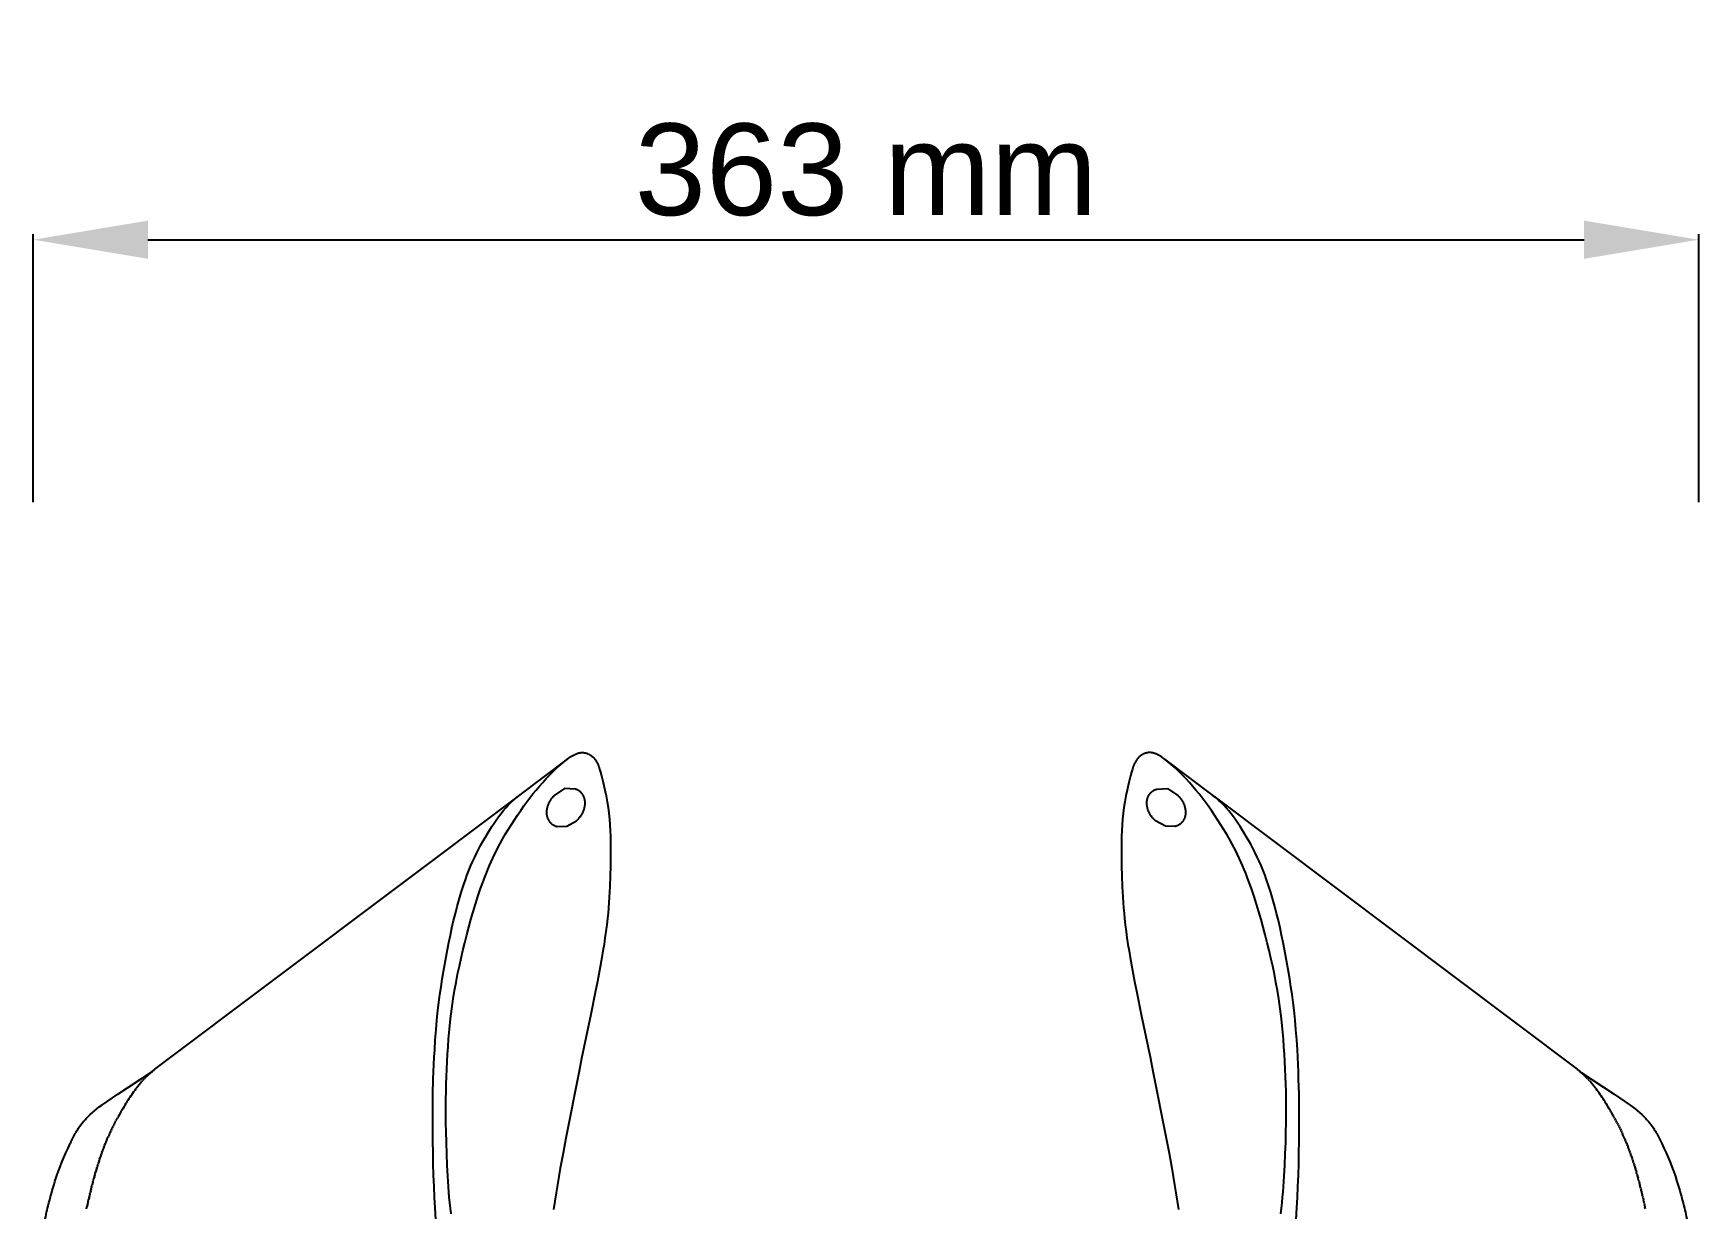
# Model space of a CAD drawing. Header units: millimetres. Extents: x 6152 to 28526, y 1087 to 12861.
# Drawn here: x 10228.1 to 10591.4, y 10881.4 to 11137.9 of the extents above; entities that cross this region are included whole.
import ezdxf

# ---------------------------------------------------------------- set-up
doc = ezdxf.new("R2010")
doc.units = ezdxf.units.MM
doc.header["$LTSCALE"] = 0.05
doc.layers.add('Cotation', color=8, linetype='Continuous', lineweight=9)
doc.styles.get("Standard").update_dxf_attribs({"font": 'arial.ttf'})
doc.dimstyles.new('ISO-25', dxfattribs={"dimtxt": 2.5, "dimasz": 2.5, "dimexe": 1.25, "dimexo": 0.625, "dimtad": 1, "dimtxsty": 'Standard', "dimcen": 2.5, "dimadec": 0, "dimazin": 0, "dimtfac": 1, "dimtmove": 0, "dimatfit": 3, "dimfxl": 1, "dimarcsym": 0})

# ---------------------------------------------------------------- blocks, each defined once
blk = doc.blocks.new('*D45')
at = {"layer": 'Cotation', "color": 0, "lineweight": -2, "transparency": 16777216}
for p, q in [((10228.13, 11035.55), (10228.13, 11094.07)), ((10253.13, 11092.82), (10566.42, 11092.82)), ((10591.42, 11035.55), (10591.42, 11094.07))]:
    blk.add_line(p, q, dxfattribs=at)
at = {"layer": 'Cotation', "color": 0, "transparency": 16777216}
for points in [[(10253.13, 11096.99), (10253.13, 11088.65), (10228.13, 11092.82)], [(10566.42, 11096.99), (10566.42, 11088.65), (10591.42, 11092.82)]]:
    blk.add_solid(points, dxfattribs=at)
at = {"layer": 'Defpoints', "color": 0, "transparency": 16777216}
for p in [(10591.42, 11092.82), (10228.13, 11034.93), (10591.42, 11034.93)]:
    blk.add_point(p, dxfattribs=at)
at = {"layer": 'Cotation', "color": 0, "transparency": 16777216, "insert": (10409.78, 11108.04), "char_height": 20, "attachment_point": 5}
blk.add_mtext('363 mm', dxfattribs=at)

msp = doc.modelspace()

# ---------------------------------------------------------------- linework, layer by layer
for p, q in [((10334.03, 10971.51), (10344.66, 10979.51)), ((10474.9, 10979.51), (10485.53, 10971.51)), ((10344.03, 10973.06), (10341.77, 10971.58)), ((10346.37, 10972.96), (10344.03, 10973.06)), ((10473.19, 10972.96), (10475.53, 10973.06)), ((10475.53, 10973.06), (10477.78, 10971.58)), ((10254.67, 10911.81), (10333.94, 10971.44)), ((10485.62, 10971.44), (10564.88, 10911.81)), ((10342.35, 10964.8), (10344.48, 10964.89)), ((10344.48, 10964.89), (10346.64, 10966.04)), ((10475.08, 10964.89), (10472.92, 10966.04)), ((10477.2, 10964.8), (10475.08, 10964.89)), ((10252.39, 10909.73), (10252.33, 10909.67)), ((10252.39, 10909.73), (10252.43, 10909.78)), ((10252.67, 10910.02), (10252.74, 10910.09)), ((10252.82, 10910.16), (10252.74, 10910.09)), ((10252.82, 10910.16), (10252.85, 10910.19)), ((10252.96, 10910.31), (10252.85, 10910.19)), ((10252.96, 10910.31), (10253.06, 10910.4)), ((10253.11, 10910.45), (10253.06, 10910.4)), ((10253.11, 10910.45), (10253.26, 10910.59)), ((10253.4, 10910.72), (10253.26, 10910.59)), ((10253.4, 10910.72), (10253.48, 10910.79)), ((10253.55, 10910.86), (10253.48, 10910.79)), ((10254, 10911.26), (10253.91, 10911.18)), ((10254, 10911.26), (10254.13, 10911.37)), ((10254.32, 10911.53), (10254.35, 10911.55)), ((10254.41, 10911.6), (10254.35, 10911.55)), ((10254.41, 10911.6), (10254.46, 10911.64)), ((10565.15, 10911.6), (10565.1, 10911.64)), ((10565.15, 10911.6), (10565.21, 10911.55)), ((10565.23, 10911.53), (10565.21, 10911.55)), ((10565.55, 10911.26), (10565.43, 10911.37)), ((10565.55, 10911.26), (10565.64, 10911.18)), ((10566, 10910.86), (10566.08, 10910.79)), ((10566.15, 10910.72), (10566.08, 10910.79)), ((10566.15, 10910.72), (10566.3, 10910.59)), ((10566.45, 10910.45), (10566.3, 10910.59)), ((10566.45, 10910.45), (10566.5, 10910.4)), ((10566.59, 10910.31), (10566.5, 10910.4)), ((10566.59, 10910.31), (10566.71, 10910.19)), ((10566.74, 10910.16), (10566.71, 10910.19)), ((10566.74, 10910.16), (10566.81, 10910.09)), ((10566.88, 10910.02), (10566.81, 10910.09)), ((10567.17, 10909.73), (10567.12, 10909.78)), ((10567.17, 10909.73), (10567.22, 10909.67)), ((10249.51, 10906.14), (10249.41, 10905.99)), ((10249.51, 10906.14), (10249.56, 10906.2)), ((10250.51, 10907.52), (10250.58, 10907.61)), ((10250.64, 10907.68), (10250.58, 10907.61)), ((10251.97, 10909.28), (10251.83, 10909.13)), ((10251.97, 10909.28), (10252.03, 10909.35)), ((10252.11, 10909.43), (10252.03, 10909.35)), ((10252.25, 10909.58), (10252.13, 10909.45)), ((10252.25, 10909.58), (10252.33, 10909.67)), ((10567.31, 10909.58), (10567.22, 10909.67)), ((10567.31, 10909.58), (10567.43, 10909.45)), ((10567.45, 10909.43), (10567.53, 10909.35)), ((10567.59, 10909.28), (10567.53, 10909.35)), ((10567.59, 10909.28), (10567.72, 10909.13)), ((10568.92, 10907.68), (10568.98, 10907.61)), ((10569.05, 10907.52), (10568.98, 10907.61)), ((10570.04, 10906.14), (10570, 10906.2)), ((10570.04, 10906.14), (10570.14, 10905.99)), ((10247.27, 10902.57), (10247.39, 10902.78)), ((10248.34, 10904.35), (10248.45, 10904.52)), ((10248.57, 10904.71), (10248.45, 10904.52)), ((10570.98, 10904.71), (10571.11, 10904.52)), ((10571.21, 10904.35), (10571.11, 10904.52)), ((10572.29, 10902.57), (10572.16, 10902.78)), ((10245.29, 10898.87), (10245.21, 10898.72)), ((10245.29, 10898.87), (10245.32, 10898.95)), ((10245.4, 10899.1), (10245.32, 10898.95)), ((10245.4, 10899.1), (10245.44, 10899.18)), ((10245.51, 10899.32), (10245.44, 10899.18)), ((10245.51, 10899.32), (10245.55, 10899.41)), ((10245.62, 10899.54), (10245.55, 10899.41)), ((10245.62, 10899.54), (10245.67, 10899.64)), ((10245.73, 10899.76), (10245.67, 10899.64)), ((10245.73, 10899.76), (10245.79, 10899.87)), ((10245.84, 10899.98), (10245.79, 10899.87)), ((10245.84, 10899.98), (10245.91, 10900.1)), ((10245.96, 10900.2), (10245.91, 10900.1)), ((10245.96, 10900.2), (10246.02, 10900.33)), ((10246.07, 10900.42), (10246.02, 10900.33)), ((10246.07, 10900.42), (10246.15, 10900.55)), ((10246.19, 10900.64), (10246.15, 10900.55)), ((10246.19, 10900.64), (10246.27, 10900.78)), ((10246.31, 10900.85), (10246.27, 10900.78)), ((10246.31, 10900.85), (10246.39, 10901.01)), ((10246.42, 10901.07), (10246.39, 10901.01)), ((10246.42, 10901.07), (10246.51, 10901.23)), ((10246.54, 10901.29), (10246.51, 10901.23)), ((10573.01, 10901.29), (10573.04, 10901.23)), ((10573.13, 10901.07), (10573.04, 10901.23)), ((10573.13, 10901.07), (10573.17, 10901.01)), ((10573.25, 10900.85), (10573.17, 10901.01)), ((10573.25, 10900.85), (10573.29, 10900.78)), ((10573.37, 10900.64), (10573.29, 10900.78)), ((10573.37, 10900.64), (10573.41, 10900.55)), ((10573.48, 10900.42), (10573.41, 10900.55)), ((10573.48, 10900.42), (10573.53, 10900.33)), ((10573.6, 10900.2), (10573.53, 10900.33)), ((10573.6, 10900.2), (10573.65, 10900.1)), ((10573.71, 10899.98), (10573.65, 10900.1)), ((10573.71, 10899.98), (10573.77, 10899.87)), ((10573.83, 10899.76), (10573.77, 10899.87)), ((10573.83, 10899.76), (10573.89, 10899.64)), ((10573.94, 10899.54), (10573.89, 10899.64)), ((10573.94, 10899.54), (10574, 10899.41)), ((10574.05, 10899.32), (10574, 10899.41)), ((10574.05, 10899.32), (10574.12, 10899.18)), ((10574.16, 10899.1), (10574.12, 10899.18)), ((10574.16, 10899.1), (10574.23, 10898.95)), ((10574.27, 10898.87), (10574.23, 10898.95)), ((10574.27, 10898.87), (10574.35, 10898.72)), ((10243.65, 10895.16), (10243.74, 10895.38)), ((10243.8, 10895.52), (10243.74, 10895.38)), ((10243.8, 10895.52), (10243.84, 10895.62)), ((10243.89, 10895.74), (10243.84, 10895.62)), ((10244.09, 10896.24), (10244.04, 10896.11)), ((10244.09, 10896.24), (10244.14, 10896.35)), ((10244.19, 10896.47), (10244.14, 10896.35)), ((10244.19, 10896.47), (10244.45, 10897.07)), ((10244.75, 10897.75), (10244.77, 10897.78)), ((10244.86, 10897.97), (10244.77, 10897.78)), ((10244.86, 10897.97), (10244.88, 10898.01)), ((10244.96, 10898.2), (10244.88, 10898.01)), ((10244.96, 10898.2), (10244.99, 10898.25)), ((10245.07, 10898.42), (10244.99, 10898.25)), ((10245.07, 10898.42), (10245.1, 10898.48)), ((10245.18, 10898.65), (10245.1, 10898.48)), ((10245.18, 10898.65), (10245.21, 10898.72)), ((10574.38, 10898.65), (10574.35, 10898.72)), ((10574.38, 10898.65), (10574.46, 10898.48)), ((10574.49, 10898.42), (10574.46, 10898.48)), ((10574.49, 10898.42), (10574.57, 10898.25)), ((10574.59, 10898.2), (10574.57, 10898.25)), ((10574.59, 10898.2), (10574.68, 10898.01)), ((10574.7, 10897.97), (10574.68, 10898.01)), ((10574.7, 10897.97), (10574.79, 10897.78)), ((10574.8, 10897.75), (10574.79, 10897.78)), ((10575.37, 10896.47), (10575.11, 10897.07)), ((10575.37, 10896.47), (10575.42, 10896.35)), ((10575.46, 10896.24), (10575.42, 10896.35)), ((10575.46, 10896.24), (10575.52, 10896.11)), ((10575.67, 10895.74), (10575.72, 10895.62)), ((10575.76, 10895.52), (10575.72, 10895.62)), ((10575.76, 10895.52), (10575.82, 10895.38)), ((10575.9, 10895.16), (10575.82, 10895.38)), ((10242.35, 10891.45), (10242.41, 10891.65)), ((10242.47, 10891.83), (10242.41, 10891.65)), ((10242.47, 10891.83), (10242.49, 10891.9)), ((10242.59, 10892.2), (10242.49, 10891.9)), ((10242.59, 10892.2), (10242.66, 10892.4)), ((10242.71, 10892.58), (10242.66, 10892.4)), ((10242.71, 10892.58), (10242.74, 10892.65)), ((10242.84, 10892.95), (10242.74, 10892.65)), ((10242.84, 10892.95), (10242.91, 10893.15)), ((10242.97, 10893.32), (10242.91, 10893.15)), ((10242.97, 10893.32), (10243, 10893.4)), ((10243.1, 10893.69), (10243, 10893.4)), ((10243.1, 10893.69), (10243.18, 10893.9)), ((10243.24, 10894.06), (10243.18, 10893.9)), ((10243.24, 10894.06), (10243.27, 10894.15)), ((10243.51, 10894.79), (10243.55, 10894.89)), ((10243.65, 10895.16), (10243.55, 10894.89)), ((10575.9, 10895.16), (10576.01, 10894.89)), ((10576.04, 10894.79), (10576.01, 10894.89)), ((10576.32, 10894.06), (10576.29, 10894.15)), ((10576.32, 10894.06), (10576.38, 10893.9)), ((10576.45, 10893.69), (10576.38, 10893.9)), ((10576.45, 10893.69), (10576.56, 10893.4)), ((10576.58, 10893.32), (10576.56, 10893.4)), ((10576.58, 10893.32), (10576.64, 10893.15)), ((10576.71, 10892.95), (10576.64, 10893.15)), ((10576.71, 10892.95), (10576.81, 10892.65)), ((10576.84, 10892.58), (10576.81, 10892.65)), ((10576.84, 10892.58), (10576.9, 10892.4)), ((10576.97, 10892.2), (10576.9, 10892.4)), ((10576.97, 10892.2), (10577.07, 10891.9)), ((10577.09, 10891.83), (10577.07, 10891.9)), ((10577.09, 10891.83), (10577.15, 10891.65)), ((10577.21, 10891.45), (10577.15, 10891.65)), ((10241.24, 10887.65), (10241.35, 10888.07)), ((10241.45, 10888.41), (10241.35, 10888.07)), ((10241.45, 10888.41), (10241.49, 10888.59)), ((10241.55, 10888.8), (10241.49, 10888.59)), ((10241.55, 10888.8), (10241.64, 10889.1)), ((10241.66, 10889.18), (10241.64, 10889.1)), ((10241.66, 10889.18), (10241.71, 10889.36)), ((10241.77, 10889.56), (10241.71, 10889.36)), ((10241.77, 10889.56), (10241.79, 10889.61)), ((10241.88, 10889.94), (10241.79, 10889.61)), ((10241.88, 10889.94), (10241.94, 10890.12)), ((10241.99, 10890.32), (10241.94, 10890.12)), ((10241.99, 10890.32), (10242.01, 10890.38)), ((10242.11, 10890.7), (10242.01, 10890.38)), ((10242.11, 10890.7), (10242.17, 10890.89)), ((10242.23, 10891.07), (10242.17, 10890.89)), ((10242.23, 10891.07), (10242.25, 10891.14)), ((10242.35, 10891.45), (10242.25, 10891.14)), ((10577.21, 10891.45), (10577.31, 10891.14)), ((10577.33, 10891.07), (10577.31, 10891.14)), ((10577.33, 10891.07), (10577.39, 10890.89)), ((10577.45, 10890.7), (10577.39, 10890.89)), ((10577.45, 10890.7), (10577.54, 10890.38)), ((10577.56, 10890.32), (10577.54, 10890.38)), ((10577.56, 10890.32), (10577.62, 10890.12)), ((10577.67, 10889.94), (10577.62, 10890.12)), ((10577.67, 10889.94), (10577.77, 10889.61)), ((10577.78, 10889.56), (10577.77, 10889.61)), ((10577.78, 10889.56), (10577.84, 10889.36)), ((10577.89, 10889.18), (10577.84, 10889.36)), ((10577.89, 10889.18), (10577.92, 10889.1)), ((10578, 10888.8), (10577.92, 10889.1)), ((10578, 10888.8), (10578.06, 10888.59)), ((10578.11, 10888.41), (10578.06, 10888.59)), ((10578.11, 10888.41), (10578.2, 10888.07)), ((10578.32, 10887.65), (10578.2, 10888.07)), ((10240.37, 10884.16), (10240.44, 10884.44)), ((10240.46, 10884.56), (10240.44, 10884.44)), ((10240.46, 10884.56), (10240.56, 10884.96)), ((10240.65, 10885.33), (10240.56, 10884.96)), ((10240.65, 10885.33), (10240.69, 10885.48)), ((10240.75, 10885.72), (10240.69, 10885.48)), ((10240.75, 10885.72), (10240.81, 10886)), ((10240.84, 10886.11), (10240.81, 10886)), ((10240.84, 10886.11), (10240.95, 10886.52)), ((10241.04, 10886.88), (10240.95, 10886.52)), ((10241.04, 10886.88), (10241.08, 10887.04)), ((10241.14, 10887.26), (10241.08, 10887.04)), ((10241.14, 10887.26), (10241.21, 10887.55)), ((10241.24, 10887.65), (10241.21, 10887.55)), ((10578.32, 10887.65), (10578.34, 10887.55)), ((10578.42, 10887.26), (10578.34, 10887.55)), ((10578.42, 10887.26), (10578.48, 10887.04)), ((10578.52, 10886.88), (10578.48, 10887.04)), ((10578.52, 10886.88), (10578.61, 10886.52)), ((10578.71, 10886.11), (10578.61, 10886.52)), ((10578.71, 10886.11), (10578.74, 10886)), ((10578.81, 10885.72), (10578.74, 10886)), ((10578.81, 10885.72), (10578.87, 10885.48)), ((10578.91, 10885.33), (10578.87, 10885.48)), ((10578.91, 10885.33), (10579, 10884.96)), ((10579.09, 10884.56), (10579, 10884.96)), ((10579.09, 10884.56), (10579.12, 10884.44)), ((10579.18, 10884.16), (10579.12, 10884.44)), ((10239.75, 10881.4), (10239.84, 10881.82)), ((10239.92, 10882.19), (10239.84, 10881.82)), ((10239.92, 10882.19), (10239.96, 10882.34)), ((10240.01, 10882.58), (10239.96, 10882.34)), ((10240.01, 10882.58), (10240.07, 10882.86)), ((10240.1, 10882.98), (10240.07, 10882.86)), ((10240.1, 10882.98), (10240.19, 10883.37)), ((10240.28, 10883.77), (10240.19, 10883.37)), ((10240.28, 10883.77), (10240.31, 10883.91)), ((10240.37, 10884.16), (10240.31, 10883.91)), ((10579.18, 10884.16), (10579.24, 10883.91)), ((10579.28, 10883.77), (10579.24, 10883.91)), ((10579.28, 10883.77), (10579.37, 10883.37)), ((10579.46, 10882.98), (10579.37, 10883.37)), ((10579.46, 10882.98), (10579.48, 10882.86)), ((10579.54, 10882.58), (10579.48, 10882.86)), ((10579.54, 10882.58), (10579.6, 10882.34)), ((10579.63, 10882.19), (10579.6, 10882.34)), ((10579.63, 10882.19), (10579.71, 10881.82)), ((10579.8, 10881.4), (10579.71, 10881.82))]:
    msp.add_line(p, q)
for points in [[(10319.27, 10880.29), (10319.13, 10881.49), (10319, 10882.69), (10318.88, 10883.89), (10318.78, 10885.04), (10318.69, 10886.19), (10318.54, 10888.5), (10318.41, 10890.93), (10318.31, 10893.37), (10318.23, 10895.81), (10318.17, 10898.25), (10318.14, 10900.01), (10318.13, 10901.78), (10318.12, 10903.55), (10318.13, 10905.32), (10318.16, 10906.95), (10318.2, 10908.58), (10318.25, 10910.22), (10318.31, 10911.85), (10318.39, 10913.48), (10318.49, 10915.11), (10318.6, 10916.74), (10318.72, 10918.37), (10318.91, 10920.59), (10319.14, 10922.81), (10319.27, 10923.91), (10319.41, 10925.02), (10319.56, 10926.12), (10319.73, 10927.22), (10320.02, 10929), (10320.35, 10930.78), (10320.7, 10932.55), (10321.07, 10934.32), (10321.44, 10936.03), (10321.84, 10937.73), (10322.25, 10939.43), (10322.67, 10941.12), (10323.12, 10942.81), (10323.58, 10944.49), (10324.07, 10946.17), (10324.59, 10947.85), (10325.13, 10949.55), (10325.71, 10951.24), (10326.31, 10952.93), (10326.63, 10953.76), (10326.96, 10954.59), (10327.29, 10955.42), (10327.64, 10956.25), (10328, 10957.07), (10328.37, 10957.88), (10328.74, 10958.69), (10329.14, 10959.5), (10329.54, 10960.29), (10329.95, 10961.08), (10330.54, 10962.15), (10331.14, 10963.2), (10331.77, 10964.24), (10332.42, 10965.26), (10333.08, 10966.28), (10333.76, 10967.29), (10334.45, 10968.28), (10335.15, 10969.27), (10335.8, 10970.15), (10336.46, 10971.03), (10337.13, 10971.9), (10337.82, 10972.75), (10338.52, 10973.6), (10339.25, 10974.42), (10339.99, 10975.23), (10340.75, 10976.02), (10341.55, 10976.81), (10342.36, 10977.57), (10343.2, 10978.31), (10344.05, 10979.03), (10344.54, 10979.41), (10344.78, 10979.6), (10345.03, 10979.79), (10345.29, 10979.96), (10345.42, 10980.05), (10345.55, 10980.13), (10345.68, 10980.21), (10345.81, 10980.29), (10345.95, 10980.36), (10346.09, 10980.44), (10346.19, 10980.48), (10346.29, 10980.53), (10346.39, 10980.58), (10346.5, 10980.62), (10346.6, 10980.66), (10346.71, 10980.7), (10346.82, 10980.74), (10346.93, 10980.78), (10347.04, 10980.81), (10347.15, 10980.84), (10347.26, 10980.86), (10347.38, 10980.88), (10347.49, 10980.9), (10347.55, 10980.91), (10347.6, 10980.91), (10347.66, 10980.92), (10347.71, 10980.92), (10347.77, 10980.93), (10347.83, 10980.93), (10347.87, 10980.93), (10347.92, 10980.93), (10347.97, 10980.93), (10348.02, 10980.93), (10348.11, 10980.92), (10348.21, 10980.91), (10348.3, 10980.9), (10348.4, 10980.89), (10348.49, 10980.87), (10348.58, 10980.85), (10348.68, 10980.82), (10348.77, 10980.79), (10348.86, 10980.77), (10348.95, 10980.73), (10349.04, 10980.7), (10349.13, 10980.66), (10349.21, 10980.62), (10349.3, 10980.58), (10349.4, 10980.53), (10349.5, 10980.47), (10349.6, 10980.41), (10349.7, 10980.35), (10349.8, 10980.28), (10349.89, 10980.21), (10349.98, 10980.14), (10350.07, 10980.07), (10350.16, 10979.99), (10350.25, 10979.91), (10350.33, 10979.83), (10350.41, 10979.75), (10350.49, 10979.66), (10350.57, 10979.57), (10350.64, 10979.48), (10350.71, 10979.39), (10350.79, 10979.27), (10350.87, 10979.16), (10350.94, 10979.03), (10351.01, 10978.91), (10351.08, 10978.79), (10351.15, 10978.66), (10351.21, 10978.53), (10351.27, 10978.4), (10351.33, 10978.27), (10351.38, 10978.14), (10351.48, 10977.87), (10351.58, 10977.6), (10351.67, 10977.33), (10351.89, 10976.61), (10352.08, 10975.88), (10352.44, 10974.41)], [(10500.29, 10880.29), (10500.43, 10881.49), (10500.56, 10882.69), (10500.67, 10883.89), (10500.77, 10885.04), (10500.86, 10886.19), (10501.01, 10888.5), (10501.15, 10890.93), (10501.25, 10893.37), (10501.33, 10895.81), (10501.38, 10898.25), (10501.41, 10900.01), (10501.43, 10901.78), (10501.43, 10903.55), (10501.42, 10905.32), (10501.4, 10906.95), (10501.36, 10908.58), (10501.31, 10910.22), (10501.24, 10911.85), (10501.16, 10913.48), (10501.07, 10915.11), (10500.96, 10916.74), (10500.83, 10918.37), (10500.64, 10920.59), (10500.41, 10922.81), (10500.29, 10923.91), (10500.15, 10925.02), (10499.99, 10926.12), (10499.83, 10927.22), (10499.53, 10929), (10499.21, 10930.78), (10498.86, 10932.55), (10498.49, 10934.32), (10498.11, 10936.03), (10497.72, 10937.73), (10497.31, 10939.43), (10496.88, 10941.12), (10496.44, 10942.81), (10495.97, 10944.49), (10495.48, 10946.17), (10494.97, 10947.85), (10494.42, 10949.55), (10493.85, 10951.24), (10493.24, 10952.93), (10492.92, 10953.76), (10492.6, 10954.59), (10492.26, 10955.42), (10491.91, 10956.25), (10491.56, 10957.07), (10491.19, 10957.88), (10490.81, 10958.69), (10490.42, 10959.5), (10490.02, 10960.29), (10489.6, 10961.08), (10489.02, 10962.15), (10488.41, 10963.2), (10487.79, 10964.24), (10487.14, 10965.26), (10486.48, 10966.28), (10485.8, 10967.29), (10485.11, 10968.28), (10484.41, 10969.27), (10483.76, 10970.15), (10483.1, 10971.03), (10482.42, 10971.9), (10481.74, 10972.75), (10481.03, 10973.6), (10480.31, 10974.42), (10479.57, 10975.23), (10478.81, 10976.02), (10478.01, 10976.81), (10477.19, 10977.57), (10476.36, 10978.31), (10475.5, 10979.03), (10475.02, 10979.41), (10474.77, 10979.6), (10474.52, 10979.79), (10474.27, 10979.96), (10474.14, 10980.05), (10474.01, 10980.13), (10473.88, 10980.21), (10473.74, 10980.29), (10473.61, 10980.36), (10473.47, 10980.44), (10473.37, 10980.48), (10473.27, 10980.53), (10473.16, 10980.58), (10473.06, 10980.62), (10472.95, 10980.66), (10472.84, 10980.7), (10472.73, 10980.74), (10472.62, 10980.78), (10472.51, 10980.81), (10472.4, 10980.84), (10472.29, 10980.86), (10472.18, 10980.88), (10472.07, 10980.9), (10472.01, 10980.91), (10471.95, 10980.91), (10471.9, 10980.92), (10471.84, 10980.92), (10471.79, 10980.93), (10471.73, 10980.93), (10471.68, 10980.93), (10471.63, 10980.93), (10471.58, 10980.93), (10471.54, 10980.93), (10471.44, 10980.92), (10471.35, 10980.91), (10471.25, 10980.9), (10471.16, 10980.89), (10471.06, 10980.87), (10470.97, 10980.85), (10470.88, 10980.82), (10470.79, 10980.79), (10470.7, 10980.77), (10470.61, 10980.73), (10470.52, 10980.7), (10470.43, 10980.66), (10470.34, 10980.62), (10470.26, 10980.58), (10470.15, 10980.53), (10470.05, 10980.47), (10469.95, 10980.41), (10469.85, 10980.35), (10469.76, 10980.28), (10469.66, 10980.21), (10469.57, 10980.14), (10469.48, 10980.07), (10469.39, 10979.99), (10469.31, 10979.91), (10469.22, 10979.83), (10469.14, 10979.75), (10469.07, 10979.66), (10468.99, 10979.57), (10468.92, 10979.48), (10468.85, 10979.39), (10468.77, 10979.27), (10468.69, 10979.16), (10468.61, 10979.03), (10468.54, 10978.91), (10468.47, 10978.79), (10468.41, 10978.66), (10468.35, 10978.53), (10468.29, 10978.4), (10468.23, 10978.27), (10468.18, 10978.14), (10468.07, 10977.87), (10467.98, 10977.6), (10467.89, 10977.33), (10467.67, 10976.61), (10467.47, 10975.88), (10467.11, 10974.41)], [(10315.95, 10879.07), (10315.78, 10881.56), (10315.65, 10883.9), (10315.54, 10886.24), (10315.45, 10888.7), (10315.38, 10891.16), (10315.33, 10893.62), (10315.29, 10896.08), (10315.26, 10899.62), (10315.26, 10901.39), (10315.27, 10903.16), (10315.31, 10906.39), (10315.39, 10909.63), (10315.45, 10911.24), (10315.52, 10912.86), (10315.6, 10914.47), (10315.69, 10916.09), (10315.82, 10918.25), (10315.98, 10920.41), (10316.17, 10922.57), (10316.4, 10924.72), (10316.6, 10926.42), (10316.83, 10928.12), (10317.08, 10929.82), (10317.34, 10931.51), (10317.6, 10933.12), (10317.88, 10934.73), (10318.17, 10936.33), (10318.47, 10937.92), (10318.78, 10939.51), (10319.11, 10941.1), (10319.46, 10942.68), (10319.82, 10944.26), (10320.2, 10945.8), (10320.59, 10947.34), (10321.02, 10948.88), (10321.47, 10950.4), (10321.95, 10951.91), (10322.46, 10953.4), (10322.73, 10954.13), (10323.01, 10954.86), (10323.3, 10955.59), (10323.6, 10956.3), (10324, 10957.22), (10324.43, 10958.13), (10324.86, 10959.02), (10325.31, 10959.9), (10325.78, 10960.77), (10326.26, 10961.63), (10326.75, 10962.48), (10327.25, 10963.32), (10327.7, 10964.05), (10328.16, 10964.78), (10328.63, 10965.49), (10329.11, 10966.2), (10329.61, 10966.88), (10330.12, 10967.55), (10330.65, 10968.2), (10331.19, 10968.83), (10331.74, 10969.43), (10332.31, 10970), (10332.9, 10970.56), (10333.51, 10971.09), (10334.03, 10971.51)], [(10341.77, 10971.58), (10341.7, 10971.51), (10341.6, 10971.41), (10341.5, 10971.3), (10341.4, 10971.19), (10341.31, 10971.08), (10341.22, 10970.96), (10341.13, 10970.84), (10341.04, 10970.73), (10340.96, 10970.6), (10340.88, 10970.49), (10340.81, 10970.37), (10340.74, 10970.25), (10340.67, 10970.12), (10340.6, 10970), (10340.54, 10969.87), (10340.48, 10969.74), (10340.43, 10969.61), (10340.38, 10969.5), (10340.34, 10969.37), (10340.3, 10969.25), (10340.26, 10969.13), (10340.23, 10969.01), (10340.2, 10968.88), (10340.17, 10968.75), (10340.14, 10968.63), (10340.12, 10968.5), (10340.11, 10968.37), (10340.09, 10968.25), (10340.08, 10968.12), (10340.08, 10967.99), (10340.08, 10967.86), (10340.08, 10967.73), (10340.09, 10967.6), (10340.1, 10967.49), (10340.11, 10967.37), (10340.13, 10967.26), (10340.15, 10967.15), (10340.18, 10967.04), (10340.2, 10966.92), (10340.24, 10966.81), (10340.25, 10966.76), (10340.27, 10966.71), (10340.29, 10966.65), (10340.31, 10966.6), (10340.33, 10966.54), (10340.36, 10966.49), (10340.38, 10966.44), (10340.41, 10966.39), (10340.43, 10966.34), (10340.46, 10966.29), (10340.48, 10966.24), (10340.51, 10966.19), (10340.54, 10966.14), (10340.57, 10966.09), (10340.6, 10966.04), (10340.63, 10965.99), (10340.67, 10965.94), (10340.7, 10965.9), (10340.73, 10965.85), (10340.77, 10965.81), (10340.81, 10965.76), (10340.84, 10965.72), (10340.88, 10965.68), (10340.92, 10965.64), (10340.96, 10965.6), (10341, 10965.56), (10341.04, 10965.52), (10341.08, 10965.48), (10341.13, 10965.44), (10341.17, 10965.4), (10341.21, 10965.37), (10341.26, 10965.33), (10341.3, 10965.3), (10341.35, 10965.26), (10341.4, 10965.23), (10341.45, 10965.2), (10341.5, 10965.17), (10341.55, 10965.13), (10341.6, 10965.1), (10341.65, 10965.08), (10341.71, 10965.05), (10341.76, 10965.02), (10341.81, 10965), (10341.87, 10964.97), (10341.92, 10964.95), (10341.98, 10964.92), (10342.03, 10964.9), (10342.09, 10964.88), (10342.15, 10964.86), (10342.2, 10964.84), (10342.35, 10964.8)], [(10352.44, 10974.41), (10352.81, 10972.71), (10353.07, 10971.46), (10353.3, 10970.2), (10353.51, 10968.95), (10353.68, 10967.68), (10353.8, 10966.42), (10353.9, 10965.16), (10353.97, 10963.89), (10354.02, 10962.62), (10354.04, 10961.55), (10354.06, 10960.47), (10354.07, 10958.32), (10354.04, 10956.17), (10353.98, 10954.02), (10353.89, 10951.69), (10353.77, 10949.38), (10353.69, 10948.22), (10353.6, 10947.06), (10353.5, 10945.9), (10353.38, 10944.75), (10353.22, 10943.32), (10353.04, 10941.89), (10352.84, 10940.47), (10352.63, 10939.05), (10352.4, 10937.63), (10352.16, 10936.21), (10351.66, 10933.38), (10351.2, 10930.97), (10350.72, 10928.56), (10349.73, 10923.75), (10348.71, 10918.95), (10347.72, 10914.14), (10347.17, 10911.43), (10344.3, 10896.76), (10343.68, 10893.49), (10343.08, 10890.22), (10342.76, 10888.43), (10342.46, 10886.63), (10342.16, 10884.83), (10341.88, 10883.04), (10341.6, 10881.24)], [(10346.64, 10966.04), (10346.89, 10966.3), (10346.99, 10966.4), (10347.09, 10966.5), (10347.18, 10966.61), (10347.28, 10966.72), (10347.37, 10966.83), (10347.45, 10966.95), (10347.54, 10967.06), (10347.62, 10967.18), (10347.69, 10967.3), (10347.77, 10967.41), (10347.84, 10967.53), (10347.9, 10967.65), (10347.97, 10967.77), (10348.03, 10967.9), (10348.08, 10968.02), (10348.14, 10968.15), (10348.18, 10968.26), (10348.23, 10968.38), (10348.27, 10968.5), (10348.31, 10968.62), (10348.34, 10968.74), (10348.37, 10968.86), (10348.4, 10968.99), (10348.43, 10969.11), (10348.45, 10969.23), (10348.47, 10969.36), (10348.48, 10969.48), (10348.5, 10969.61), (10348.5, 10969.74), (10348.51, 10969.86), (10348.51, 10969.99), (10348.5, 10970.11), (10348.49, 10970.23), (10348.48, 10970.34), (10348.47, 10970.45), (10348.45, 10970.56), (10348.43, 10970.67), (10348.4, 10970.78), (10348.37, 10970.89), (10348.34, 10971), (10348.31, 10971.11), (10348.29, 10971.16), (10348.27, 10971.21), (10348.25, 10971.26), (10348.22, 10971.31), (10348.2, 10971.37), (10348.18, 10971.42), (10348.15, 10971.47), (10348.13, 10971.52), (10348.1, 10971.57), (10348.07, 10971.61), (10348.04, 10971.66), (10348.01, 10971.71), (10347.98, 10971.76), (10347.95, 10971.81), (10347.92, 10971.85), (10347.89, 10971.9), (10347.85, 10971.94), (10347.82, 10971.98), (10347.78, 10972.03), (10347.75, 10972.07), (10347.71, 10972.11), (10347.67, 10972.15), (10347.63, 10972.19), (10347.6, 10972.23), (10347.56, 10972.27), (10347.51, 10972.31), (10347.47, 10972.35), (10347.43, 10972.38), (10347.39, 10972.42), (10347.35, 10972.45), (10347.3, 10972.49), (10347.25, 10972.52), (10347.21, 10972.55), (10347.16, 10972.59), (10347.11, 10972.62), (10347.06, 10972.65), (10347.01, 10972.68), (10346.96, 10972.71), (10346.91, 10972.73), (10346.86, 10972.76), (10346.81, 10972.79), (10346.75, 10972.81), (10346.7, 10972.84), (10346.65, 10972.86), (10346.59, 10972.88), (10346.54, 10972.9), (10346.37, 10972.96)], [(10467.11, 10974.41), (10466.74, 10972.71), (10466.49, 10971.46), (10466.25, 10970.2), (10466.05, 10968.95), (10465.88, 10967.68), (10465.75, 10966.42), (10465.66, 10965.16), (10465.59, 10963.89), (10465.54, 10962.62), (10465.51, 10961.55), (10465.49, 10960.47), (10465.49, 10958.32), (10465.51, 10956.17), (10465.57, 10954.02), (10465.66, 10951.69), (10465.79, 10949.38), (10465.87, 10948.22), (10465.96, 10947.06), (10466.06, 10945.9), (10466.17, 10944.75), (10466.33, 10943.32), (10466.51, 10941.89), (10466.71, 10940.47), (10466.92, 10939.05), (10467.15, 10937.63), (10467.39, 10936.21), (10467.9, 10933.38), (10468.36, 10930.97), (10468.84, 10928.56), (10469.83, 10923.75), (10470.84, 10918.95), (10471.84, 10914.14), (10472.38, 10911.43), (10475.25, 10896.76), (10475.88, 10893.49), (10476.48, 10890.22), (10476.79, 10888.43), (10477.1, 10886.63), (10477.39, 10884.83), (10477.68, 10883.04), (10477.95, 10881.24)], [(10472.92, 10966.04), (10472.67, 10966.3), (10472.57, 10966.4), (10472.47, 10966.5), (10472.37, 10966.61), (10472.28, 10966.72), (10472.19, 10966.83), (10472.1, 10966.95), (10472.02, 10967.06), (10471.94, 10967.18), (10471.86, 10967.3), (10471.79, 10967.41), (10471.72, 10967.53), (10471.65, 10967.65), (10471.59, 10967.77), (10471.53, 10967.9), (10471.47, 10968.02), (10471.42, 10968.15), (10471.37, 10968.26), (10471.33, 10968.38), (10471.29, 10968.5), (10471.25, 10968.62), (10471.21, 10968.74), (10471.18, 10968.86), (10471.15, 10968.99), (10471.13, 10969.11), (10471.1, 10969.23), (10471.09, 10969.36), (10471.07, 10969.48), (10471.06, 10969.61), (10471.05, 10969.74), (10471.05, 10969.86), (10471.05, 10969.99), (10471.05, 10970.11), (10471.06, 10970.23), (10471.07, 10970.34), (10471.09, 10970.45), (10471.11, 10970.56), (10471.13, 10970.67), (10471.15, 10970.78), (10471.18, 10970.89), (10471.21, 10971), (10471.25, 10971.11), (10471.27, 10971.16), (10471.29, 10971.21), (10471.31, 10971.26), (10471.33, 10971.31), (10471.36, 10971.37), (10471.38, 10971.42), (10471.4, 10971.47), (10471.43, 10971.52), (10471.46, 10971.57), (10471.48, 10971.61), (10471.51, 10971.66), (10471.54, 10971.71), (10471.57, 10971.76), (10471.6, 10971.81), (10471.64, 10971.85), (10471.67, 10971.9), (10471.7, 10971.94), (10471.74, 10971.98), (10471.77, 10972.03), (10471.81, 10972.07), (10471.84, 10972.11), (10471.88, 10972.15), (10471.92, 10972.19), (10471.96, 10972.23), (10472, 10972.27), (10472.04, 10972.31), (10472.08, 10972.35), (10472.12, 10972.38), (10472.17, 10972.42), (10472.21, 10972.45), (10472.26, 10972.49), (10472.3, 10972.52), (10472.35, 10972.55), (10472.4, 10972.59), (10472.45, 10972.62), (10472.5, 10972.65), (10472.54, 10972.68), (10472.6, 10972.71), (10472.65, 10972.73), (10472.7, 10972.76), (10472.75, 10972.79), (10472.8, 10972.81), (10472.85, 10972.84), (10472.91, 10972.86), (10472.96, 10972.88), (10473.01, 10972.9), (10473.19, 10972.96)], [(10477.78, 10971.58), (10477.85, 10971.51), (10477.96, 10971.41), (10478.06, 10971.3), (10478.15, 10971.19), (10478.25, 10971.08), (10478.34, 10970.96), (10478.43, 10970.84), (10478.52, 10970.73), (10478.6, 10970.6), (10478.68, 10970.49), (10478.75, 10970.37), (10478.82, 10970.25), (10478.89, 10970.12), (10478.95, 10970), (10479.01, 10969.87), (10479.07, 10969.74), (10479.13, 10969.61), (10479.17, 10969.5), (10479.22, 10969.37), (10479.26, 10969.25), (10479.29, 10969.13), (10479.33, 10969.01), (10479.36, 10968.88), (10479.39, 10968.75), (10479.41, 10968.63), (10479.43, 10968.5), (10479.45, 10968.37), (10479.46, 10968.25), (10479.47, 10968.12), (10479.48, 10967.99), (10479.48, 10967.86), (10479.47, 10967.73), (10479.47, 10967.6), (10479.46, 10967.49), (10479.44, 10967.37), (10479.43, 10967.26), (10479.4, 10967.15), (10479.38, 10967.04), (10479.35, 10966.92), (10479.32, 10966.81), (10479.3, 10966.76), (10479.28, 10966.71), (10479.26, 10966.65), (10479.24, 10966.6), (10479.22, 10966.54), (10479.2, 10966.49), (10479.17, 10966.44), (10479.15, 10966.39), (10479.13, 10966.34), (10479.1, 10966.29), (10479.07, 10966.24), (10479.04, 10966.19), (10479.01, 10966.14), (10478.98, 10966.09), (10478.95, 10966.04), (10478.92, 10965.99), (10478.89, 10965.94), (10478.86, 10965.9), (10478.82, 10965.85), (10478.79, 10965.81), (10478.75, 10965.76), (10478.71, 10965.72), (10478.67, 10965.68), (10478.64, 10965.64), (10478.6, 10965.6), (10478.56, 10965.56), (10478.51, 10965.52), (10478.47, 10965.48), (10478.43, 10965.44), (10478.39, 10965.4), (10478.34, 10965.37), (10478.3, 10965.33), (10478.25, 10965.3), (10478.21, 10965.26), (10478.16, 10965.23), (10478.11, 10965.2), (10478.06, 10965.17), (10478.01, 10965.13), (10477.95, 10965.1), (10477.9, 10965.08), (10477.85, 10965.05), (10477.8, 10965.02), (10477.74, 10965), (10477.69, 10964.97), (10477.63, 10964.95), (10477.58, 10964.92), (10477.52, 10964.9), (10477.47, 10964.88), (10477.41, 10964.86), (10477.35, 10964.84), (10477.2, 10964.8)], [(10503.6, 10879.07), (10503.78, 10881.56), (10503.91, 10883.9), (10504.01, 10886.24), (10504.1, 10888.7), (10504.18, 10891.16), (10504.23, 10893.62), (10504.27, 10896.08), (10504.3, 10899.62), (10504.3, 10901.39), (10504.29, 10903.16), (10504.24, 10906.39), (10504.16, 10909.63), (10504.1, 10911.24), (10504.04, 10912.86), (10503.96, 10914.47), (10503.87, 10916.09), (10503.73, 10918.25), (10503.57, 10920.41), (10503.38, 10922.57), (10503.16, 10924.72), (10502.95, 10926.42), (10502.72, 10928.12), (10502.48, 10929.82), (10502.21, 10931.51), (10501.95, 10933.12), (10501.68, 10934.73), (10501.39, 10936.33), (10501.09, 10937.92), (10500.78, 10939.51), (10500.45, 10941.1), (10500.1, 10942.68), (10499.73, 10944.26), (10499.36, 10945.8), (10498.96, 10947.34), (10498.54, 10948.88), (10498.09, 10950.4), (10497.61, 10951.91), (10497.1, 10953.4), (10496.82, 10954.13), (10496.55, 10954.86), (10496.26, 10955.59), (10495.96, 10956.3), (10495.55, 10957.22), (10495.13, 10958.13), (10494.69, 10959.02), (10494.24, 10959.9), (10493.78, 10960.77), (10493.3, 10961.63), (10492.81, 10962.48), (10492.3, 10963.32), (10491.86, 10964.05), (10491.4, 10964.78), (10490.92, 10965.49), (10490.44, 10966.2), (10489.95, 10966.88), (10489.43, 10967.55), (10488.91, 10968.2), (10488.37, 10968.83), (10487.82, 10969.43), (10487.25, 10970), (10486.65, 10970.56), (10486.04, 10971.09), (10485.53, 10971.51)]]:
    msp.add_lwpolyline(points)
for points in [[(10236.21, 10895.66, -0.001596), (10236.41, 10896.08, -0.002706), (10236.67, 10896.61, -0.004393), (10236.96, 10897.19, -0.005718), (10237.29, 10897.79, -0.008925), (10237.67, 10898.46, -0.015904), (10238.24, 10899.34), (10238.48, 10899.68), (10238.74, 10900.02), (10239, 10900.35), (10239.28, 10900.67), (10239.48, 10900.89), (10239.69, 10901.11), (10240.11, 10901.54), (10240.53, 10901.95), (10240.97, 10902.34), (10241.49, 10902.78), (10242.02, 10903.21), (10242.53, 10903.61), (10243.05, 10904), (10246.6, 10906.42), (10253.77, 10911.15), (10254.67, 10911.8)], [(10564.89, 10911.8, 0.005663), (10565.78, 10911.15), (10572.96, 10906.42), (10576.5, 10904), (10577.02, 10903.61), (10577.53, 10903.21), (10578.07, 10902.78), (10578.59, 10902.34), (10579.02, 10901.95), (10579.45, 10901.54), (10579.87, 10901.11), (10580.07, 10900.89), (10580.27, 10900.67), (10580.55, 10900.35), (10580.82, 10900.02), (10581.07, 10899.68), (10581.32, 10899.34, -0.015904), (10581.88, 10898.46, -0.008925), (10582.27, 10897.79, -0.005718), (10582.59, 10897.19, -0.004393), (10582.88, 10896.61, -0.002706), (10583.15, 10896.08), (10583.35, 10895.66)], [(10228.13, 10849.09, -0.012033), (10228.28, 10857, -0.009096), (10228.76, 10864.74, -0.003208), (10228.93, 10866.68, -0.023643), (10230.56, 10878.26, -0.005156), (10230.94, 10880.14, -0.005966), (10231.37, 10882.01, -0.018932), (10232.86, 10887.36, -0.036791), (10236.19, 10895.62)], [(10583.37, 10895.62, -0.036791), (10586.69, 10887.36, -0.018932), (10588.19, 10882.01, -0.011116), (10588.99, 10878.26, -0.023643), (10590.63, 10866.68, -0.023865), (10591.42, 10849.09)]]:
    msp.add_lwpolyline(points, format="xyb")
for centre, radius, start, end in [((10269.19, 10893.6), 23.29, 135.1629, 136.0081), ((10270.02, 10892.73), 24.49, 131.1196, 132.2438), ((10265.02, 10898.62), 16.77, 129.6245, 130.4888), ((10259.48, 10905.42), 8, 126.9905, 128.6074), ((10560.07, 10905.42), 8, 51.3926, 53.0095), ((10554.54, 10898.62), 16.77, 49.5112, 50.3755), ((10549.54, 10892.73), 24.49, 47.7562, 48.8804), ((10550.37, 10893.6), 23.29, 43.9919, 44.8371), ((10277.34, 10887.1), 33.72, 142.7314, 145.4925), ((10271.32, 10891.77), 26.09, 138.3052, 142.4197), ((10269.01, 10893.77), 23.04, 137.1032, 137.1831), ((10550.54, 10893.77), 23.04, 42.8169, 42.8968), ((10548.24, 10891.77), 26.09, 37.5803, 41.6948), ((10542.21, 10887.1), 33.72, 34.5075, 37.2686), ((10301.53, 10870.96), 62.8, 149.7833, 151.1224), ((10306.7, 10867.99), 68.76, 149.8089, 149.8143), ((10303.63, 10869.8), 65.19, 148.0015, 149.6146), ((10288.65, 10879.31), 47.46, 145.781, 147.631), ((10530.9, 10879.31), 47.46, 32.369, 34.219), ((10515.92, 10869.8), 65.19, 30.3854, 31.9985), ((10512.86, 10867.99), 68.76, 30.1857, 30.1911), ((10518.02, 10870.96), 62.8, 28.8776, 30.2167), ((10289.9, 10877.08), 49.66, 157.4661, 157.9197), ((10288.46, 10877.67), 48.1, 155.337, 156.2249), ((10531.09, 10877.67), 48.1, 23.7751, 24.663), ((10529.66, 10877.08), 49.66, 22.0803, 22.5339), ((10295.02, 10875.06), 55.16, 159.0405, 159.7539), ((10524.53, 10875.06), 55.16, 20.2461, 20.9595)]:
    msp.add_arc(centre, radius, start, end)

# ---------------------------------------------------------------- dimensions: what is measured, and where the dimension line sits
at = {"layer": 'Cotation'}
dim = msp.add_aligned_dim(p1=(10228.13, 11034.93), p2=(10591.42, 11034.93), distance=57.89, dimstyle='ISO-25', override={"dimtxt": 20, "dimasz": 25, "dimgap": 5, "dimdec": 0, "dimpost": ' mm'}, dxfattribs=at)
dim.commit()
dim.dimension.update_dxf_attribs({"geometry": '*D45', "text_midpoint": (10409.78, 11108.04)})

doc.saveas('drawing.dxf')
